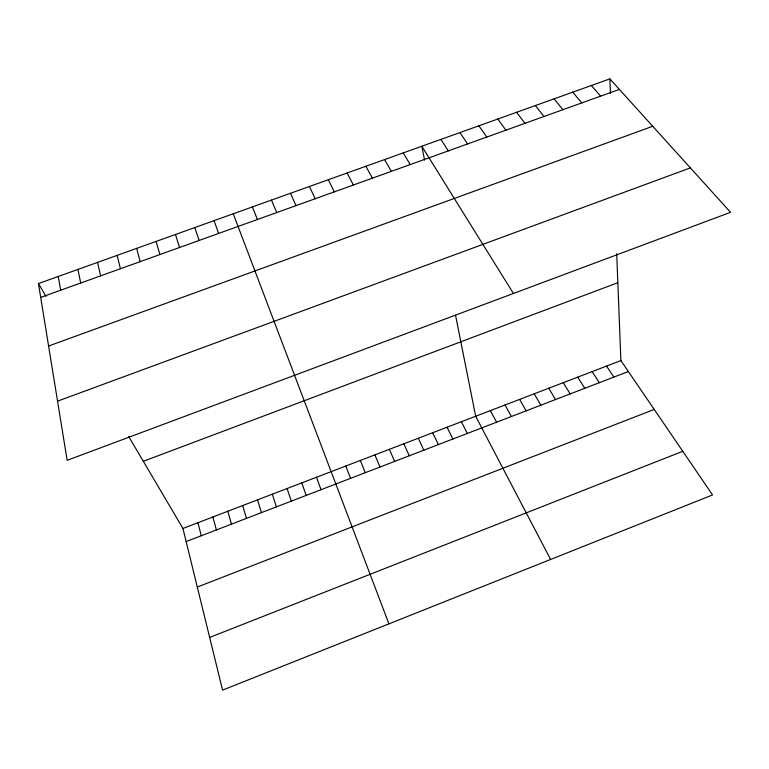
<?xml version="1.0" encoding="UTF-8"?>
<svg xmlns="http://www.w3.org/2000/svg" width="769" height="769" viewBox="0 0 769 769"><rect width="100%" height="100%" fill="white"/><g stroke="black" fill="none" stroke-linecap="round" stroke-linejoin="round"><path stroke-width="1.15" d="M209.658 637.424L682.776 451.288M197.306 587.055L654.217 409.435M186.146 541.578L628.36 371.542M128.673 436.494L182.935 528.457L620.891 360.584L616.709 253.76M143.313 461.294L617.843 282.704M57.55 401.158L690.379 167.892M48.591 346.021L652.737 126.279M40.699 297.392L619.381 89.406M38.45 283.559L609.865 78.88L730.55 212.302L67.163 460.323L38.45 283.559L46.034 296.411M591.332 85.522L600.627 96.144M572.742 92.174L581.816 102.911M554.093 98.855L562.937 109.688M535.378 105.564L543.991 116.504M516.605 112.284L524.987 123.328M497.774 119.032L505.925 130.182M478.876 125.799L486.796 137.055M620.891 360.584L712.555 494.948L222.577 690.12L182.935 528.457M459.92 132.595L467.6 143.957M606.53 366.092L613.873 377.108M592.14 371.61L599.349 382.693M440.897 139.41L448.337 150.878M577.711 377.137L584.776 388.297M513.432 293.47L421.816 146.245L424.584 160.163M563.244 382.683L570.175 393.911M548.739 388.239L555.535 399.544M403.225 152.896L410.204 164.585M534.205 393.815L540.857 405.186M384.587 159.577L391.325 171.372M519.623 399.399L526.15 410.848M505.012 405.003L511.395 416.519M365.881 166.277L372.388 178.177M490.362 410.617L496.601 422.2M550.604 559.457L475.675 416.25L455.527 315.242M347.117 172.996L353.384 185.012M461.381 421.729L467.341 433.456M328.296 179.735L334.323 191.856M447.058 427.218L452.883 439.012M432.687 432.726L438.378 444.588M309.407 186.502L315.194 198.729M418.288 438.243L423.834 450.182M403.86 443.771L409.262 455.786M290.461 193.288L296.007 205.631M389.383 449.317L394.651 461.4M271.457 200.094L276.753 212.552M374.878 454.883L380.001 467.033M360.334 460.458L365.313 472.685M252.386 206.928L257.442 219.492M345.752 466.043L350.597 478.347M233.257 213.782L388.912 623.861M316.482 477.261L321.038 489.709M214.061 220.655L218.617 233.449M301.794 482.894L306.206 495.419M287.068 488.536L291.326 501.138M194.797 227.557L199.113 240.457M272.303 494.198L276.417 506.867M175.486 234.478L179.542 247.493M257.5 499.869L261.47 512.615M242.668 505.56L246.484 518.373M156.097 241.418L159.904 254.549M227.787 511.26L231.459 524.15M212.878 516.979L216.397 529.947M136.651 248.387L140.198 261.633M197.921 522.709L201.295 535.753M117.138 255.375L120.435 268.737M97.567 262.383L100.595 275.86M77.929 269.419L80.697 283.011M58.223 276.475L60.732 290.192M609.865 78.88L610.442 93.52"/></g></svg>
